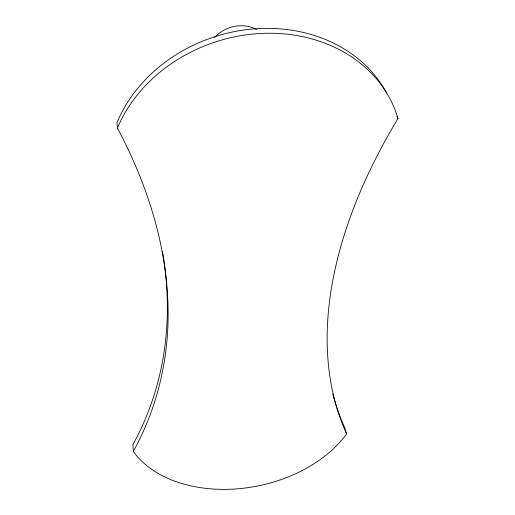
<?xml version="1.0" encoding="UTF-8"?>
<svg xmlns="http://www.w3.org/2000/svg" width="515" height="515" viewBox="0 0 515 515"><rect width="100%" height="100%" fill="white"/><g stroke="black" fill="none" stroke-linecap="round" stroke-linejoin="round"><path stroke-width="0.77" d="M396.833 116.564L397.979 118.547A583.707 334.93 -34.8 0 0 346.601 433.849A120.896 82.87 -11.5 0 1 237.737 488.799A120.896 82.87 -11.5 0 1 133.295 451.462L132.876 444.773A782.098 466.262 19.6 0 0 162.489 251.449M346.601 433.849L344.638 427.508A578.133 334.164 -34.9 0 1 332.767 393.975M133.295 451.462A792.276 469.12 19.4 0 0 117.42 128.119L117.021 122.506A147.663 125.126 -17.5 0 1 249.054 29.368A147.663 125.126 -17.5 0 1 386.591 92.97M117.42 128.119A149.08 125.724 -17.4 0 1 263.744 33.34A149.08 125.724 -17.4 0 1 397.979 118.547M214.581 37.46A33.578 30.765 -23.6 0 1 256.509 29.419"/></g></svg>
